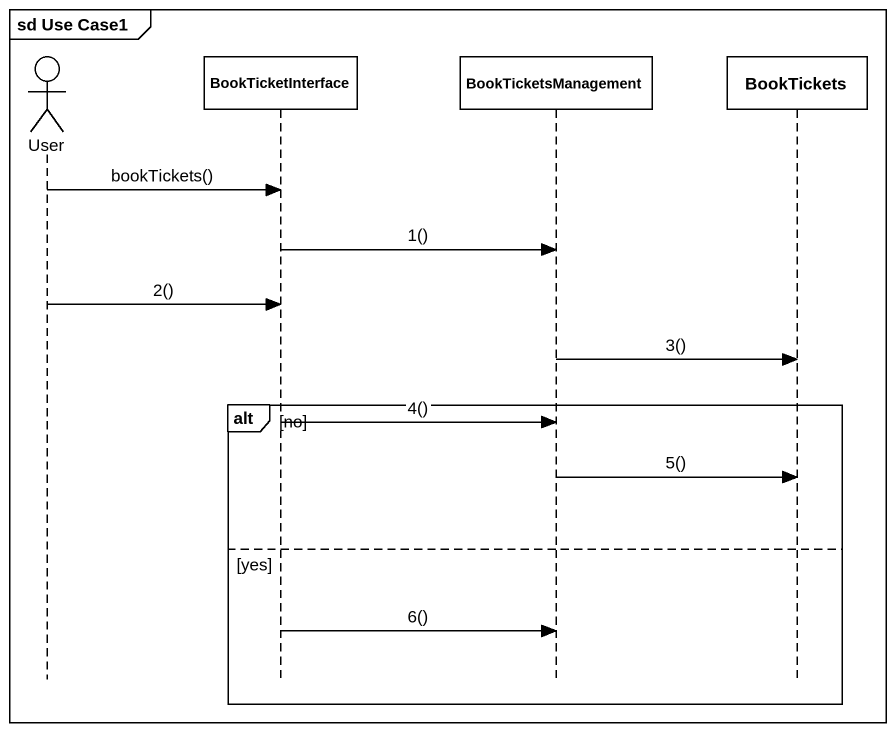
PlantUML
@startuml
mainframe sd Use Case1
hide footbox
actor User
participant BookTicketInterface
participant BookTicketsManagement
participant BookTickets

User -> BookTicketInterface : bookTickets()
BookTicketInterface -> BookTicketsManagement : 1()
User -> BookTicketInterface : 2()
BookTicketsManagement -> BookTickets : 3()
alt no
  BookTicketInterface -> BookTicketsManagement : 4()
  BookTicketsManagement -> BookTickets : 5()
else yes
  BookTicketInterface -> BookTicketsManagement : 6()
end
@enduml
